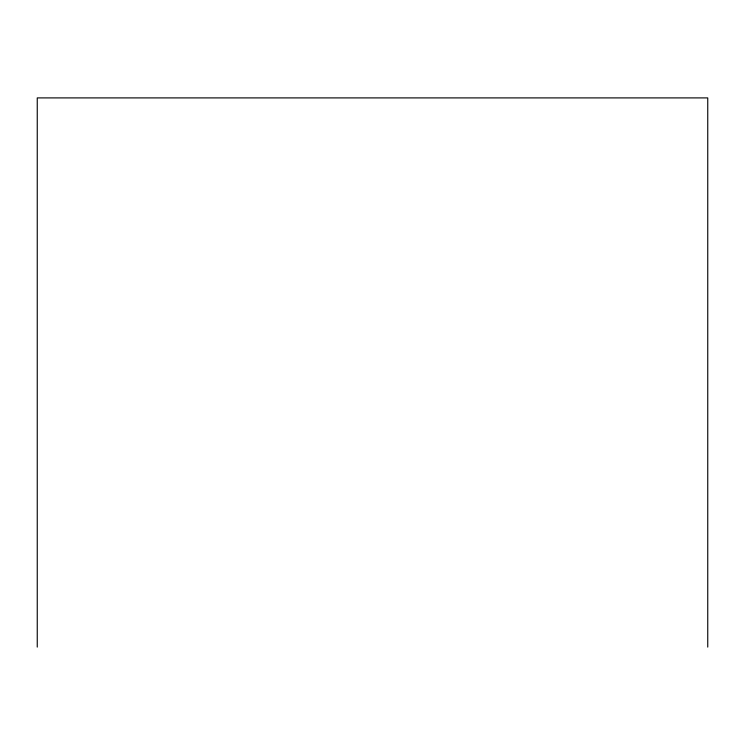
<?xml version="1.0" encoding="UTF-8"?>
<svg xmlns="http://www.w3.org/2000/svg" width="745" height="745" viewBox="0 0 745 745"><rect width="100%" height="100%" fill="white"/><g stroke="black" fill="none" stroke-linecap="round" stroke-linejoin="round"><path stroke-width="1.12" d="M707.75 647.098L707.75 97.902L37.25 97.902L37.25 647.098"/></g></svg>
